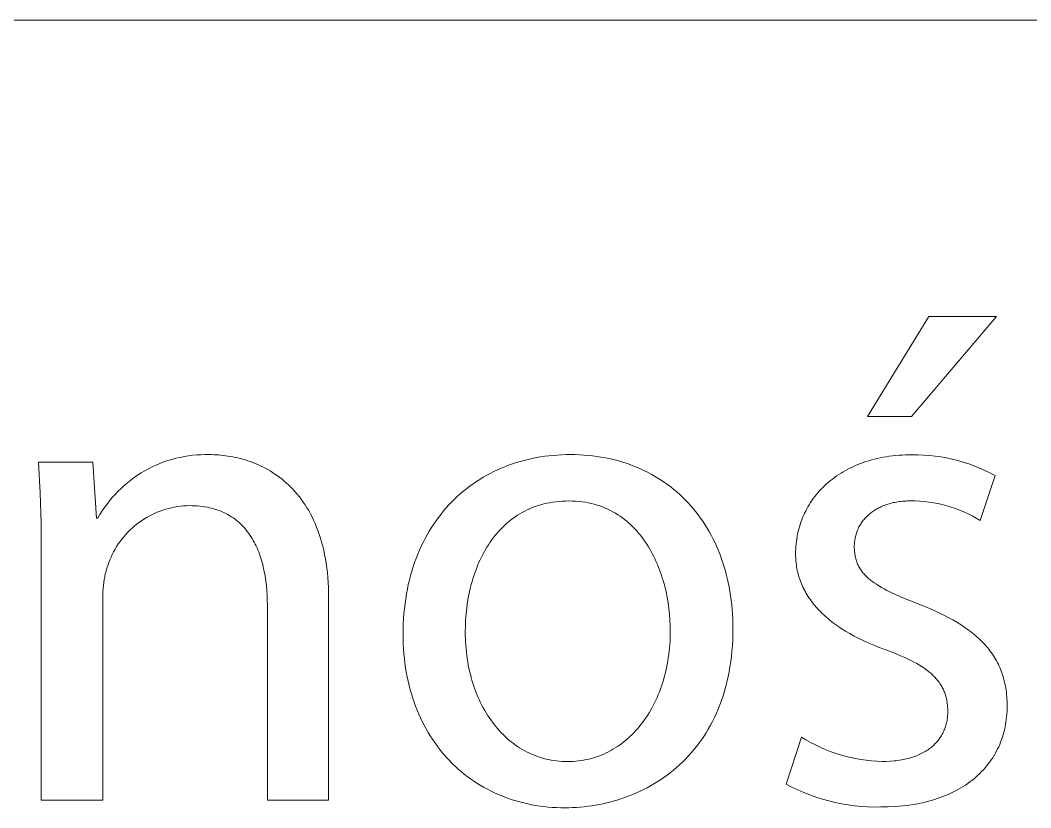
# Model space of a CAD drawing. Header units: millimetres. Extents: x 974 to 5700, y -47 to 3256.
# Drawn here: x 5009.1 to 5077.7, y 32 to 85.5 of the extents above; entities that cross this region are included whole.
import ezdxf

# ---------------------------------------------------------------- set-up
doc = ezdxf.new("R2010")
doc.units = ezdxf.units.MM
doc.header["$MEASUREMENT"] = 0
doc.layers.add('Domyślny', color=7, linetype='Continuous', true_color=0x000000)

msp = doc.modelspace()

# ---------------------------------------------------------------- linework, layer by layer
at = {"layer": 'Domyślny', "color": 18, "lineweight": 15, "true_color": 0x000000}
for p, q in [((3913.935, 85.463), (5695.693, 85.463)), ((5066.613, 58.591), (5070.768, 65.359)), ((5075.364, 65.359), (5069.603, 58.591)), ((5070.768, 65.359), (5075.364, 65.359)), ((5069.603, 58.591), (5066.613, 58.591)), ((5018.867, 55.5), (5019.138, 55.593)), ((5019.138, 55.593), (5019.412, 55.677)), ((5019.412, 55.677), (5019.688, 55.751)), ((5019.688, 55.751), (5019.967, 55.816)), ((5019.967, 55.816), (5020.247, 55.871)), ((5020.247, 55.871), (5020.53, 55.917)), ((5020.53, 55.917), (5020.814, 55.954)), ((5020.814, 55.954), (5021.098, 55.98)), ((5021.098, 55.98), (5021.384, 55.997)), ((5021.384, 55.997), (5021.67, 56.004)), ((5021.67, 56.004), (5021.956, 56.002)), ((5021.956, 56.002), (5022.107, 56)), ((5022.107, 56), (5022.259, 55.996)), ((5022.259, 55.996), (5022.414, 55.989)), ((5022.414, 55.989), (5022.571, 55.978)), ((5022.571, 55.978), (5022.73, 55.965)), ((5022.73, 55.965), (5022.891, 55.948)), ((5022.891, 55.948), (5023.053, 55.928)), ((5023.053, 55.928), (5023.217, 55.905)), ((5023.217, 55.905), (5023.382, 55.878)), ((5023.382, 55.878), (5023.548, 55.847)), ((5023.548, 55.847), (5023.715, 55.813)), ((5023.715, 55.813), (5023.884, 55.774)), ((5023.884, 55.774), (5024.052, 55.732)), ((5024.052, 55.732), (5024.222, 55.686)), ((5024.222, 55.686), (5024.392, 55.636)), ((5024.392, 55.636), (5024.562, 55.582)), ((5024.562, 55.582), (5024.732, 55.523)), ((5043.052, 55.537), (5043.321, 55.611)), ((5043.321, 55.611), (5043.593, 55.679)), ((5043.593, 55.679), (5043.867, 55.74)), ((5043.867, 55.74), (5044.145, 55.795)), ((5044.145, 55.795), (5044.424, 55.844)), ((5044.424, 55.844), (5044.707, 55.886)), ((5044.707, 55.886), (5044.992, 55.922)), ((5044.992, 55.922), (5045.279, 55.951)), ((5045.279, 55.951), (5045.568, 55.974)), ((5045.568, 55.974), (5045.86, 55.99)), ((5045.86, 55.99), (5046.153, 56)), ((5046.153, 56), (5046.449, 56.003)), ((5046.449, 56.003), (5046.756, 56)), ((5046.756, 56), (5047.059, 55.989)), ((5047.059, 55.989), (5047.36, 55.972)), ((5047.36, 55.972), (5047.657, 55.948)), ((5047.657, 55.948), (5047.951, 55.917)), ((5047.951, 55.917), (5048.241, 55.879)), ((5048.241, 55.879), (5048.528, 55.835)), ((5048.528, 55.835), (5048.812, 55.784)), ((5048.812, 55.784), (5049.092, 55.727)), ((5049.092, 55.727), (5049.368, 55.663)), ((5049.368, 55.663), (5049.641, 55.592)), ((5049.641, 55.592), (5049.91, 55.516)), ((5066.506, 55.524), (5066.693, 55.583)), ((5066.693, 55.583), (5066.883, 55.638)), ((5066.883, 55.638), (5067.076, 55.689)), ((5067.076, 55.689), (5067.273, 55.737)), ((5067.273, 55.737), (5067.472, 55.781)), ((5067.472, 55.781), (5067.675, 55.82)), ((5067.675, 55.82), (5067.881, 55.856)), ((5067.881, 55.856), (5068.09, 55.888)), ((5068.09, 55.888), (5068.302, 55.916)), ((5068.302, 55.916), (5068.516, 55.939)), ((5068.516, 55.939), (5068.734, 55.959)), ((5068.734, 55.959), (5068.955, 55.974)), ((5068.955, 55.974), (5069.179, 55.985)), ((5069.179, 55.985), (5069.405, 55.992)), ((5069.405, 55.992), (5069.635, 55.994)), ((5069.635, 55.994), (5070.026, 55.99)), ((5070.026, 55.99), (5070.417, 55.973)), ((5070.417, 55.973), (5070.808, 55.943)), ((5070.808, 55.943), (5071.197, 55.899)), ((5071.197, 55.899), (5071.584, 55.843)), ((5071.584, 55.843), (5071.969, 55.773)), ((5071.969, 55.773), (5072.352, 55.69)), ((5072.352, 55.69), (5072.732, 55.595)), ((5072.732, 55.595), (5073.108, 55.487)), ((5010.476, 53.412), (5010.356, 55.482)), ((5010.356, 55.482), (5014.055, 55.482)), ((5014.055, 55.482), (5014.291, 51.689)), ((5017.324, 54.755), (5017.57, 54.901)), ((5017.57, 54.901), (5017.821, 55.038)), ((5017.821, 55.038), (5018.076, 55.167)), ((5018.076, 55.167), (5018.336, 55.287)), ((5018.336, 55.287), (5018.6, 55.398)), ((5018.6, 55.398), (5018.867, 55.5)), ((5024.732, 55.523), (5024.902, 55.46)), ((5024.902, 55.46), (5025.072, 55.393)), ((5025.072, 55.393), (5025.242, 55.321)), ((5025.242, 55.321), (5025.411, 55.244)), ((5025.411, 55.244), (5025.579, 55.163)), ((5025.579, 55.163), (5025.747, 55.077)), ((5025.747, 55.077), (5025.913, 54.986)), ((5025.913, 54.986), (5026.079, 54.89)), ((5026.079, 54.89), (5026.243, 54.789)), ((5041.256, 54.848), (5041.503, 54.965)), ((5041.503, 54.965), (5041.753, 55.075)), ((5041.753, 55.075), (5042.006, 55.18)), ((5042.006, 55.18), (5042.263, 55.279)), ((5042.263, 55.279), (5042.523, 55.371)), ((5042.523, 55.371), (5042.786, 55.457)), ((5042.786, 55.457), (5043.052, 55.537)), ((5049.91, 55.516), (5050.175, 55.433)), ((5050.175, 55.433), (5050.437, 55.343)), ((5050.437, 55.343), (5050.695, 55.248)), ((5050.695, 55.248), (5050.948, 55.146)), ((5050.948, 55.146), (5051.198, 55.039)), ((5051.198, 55.039), (5051.444, 54.925)), ((5051.444, 54.925), (5051.686, 54.805)), ((5064.97, 54.839), (5065.127, 54.928)), ((5065.127, 54.928), (5065.288, 55.014)), ((5065.288, 55.014), (5065.452, 55.097)), ((5065.452, 55.097), (5065.619, 55.177)), ((5065.619, 55.177), (5065.79, 55.253)), ((5065.79, 55.253), (5065.964, 55.326)), ((5065.964, 55.326), (5066.141, 55.396)), ((5066.141, 55.396), (5066.322, 55.462)), ((5066.322, 55.462), (5066.506, 55.524)), ((5073.108, 55.487), (5073.48, 55.366)), ((5073.48, 55.366), (5073.849, 55.232)), ((5073.849, 55.232), (5074.212, 55.087)), ((5074.212, 55.087), (5074.57, 54.929)), ((5074.57, 54.929), (5074.923, 54.759)), ((5016.393, 54.09), (5016.617, 54.268)), ((5016.617, 54.268), (5016.847, 54.438)), ((5016.847, 54.438), (5017.083, 54.601)), ((5017.083, 54.601), (5017.324, 54.755)), ((5026.243, 54.789), (5026.406, 54.682)), ((5026.406, 54.682), (5026.567, 54.571)), ((5026.567, 54.571), (5026.727, 54.454)), ((5026.727, 54.454), (5026.885, 54.331)), ((5026.885, 54.331), (5027.04, 54.203)), ((5027.04, 54.203), (5027.194, 54.07)), ((5039.853, 54.022), (5040.078, 54.174)), ((5040.078, 54.174), (5040.306, 54.321)), ((5040.306, 54.321), (5040.538, 54.461)), ((5040.538, 54.461), (5040.774, 54.596)), ((5040.774, 54.596), (5041.013, 54.725)), ((5041.013, 54.725), (5041.256, 54.848)), ((5051.686, 54.805), (5051.923, 54.68)), ((5051.923, 54.68), (5052.157, 54.548)), ((5052.157, 54.548), (5052.386, 54.411)), ((5052.386, 54.411), (5052.611, 54.269)), ((5052.611, 54.269), (5052.831, 54.12)), ((5063.966, 54.128), (5064.099, 54.238)), ((5064.099, 54.238), (5064.235, 54.345)), ((5064.235, 54.345), (5064.375, 54.45)), ((5064.375, 54.45), (5064.519, 54.552)), ((5064.519, 54.552), (5064.666, 54.65)), ((5064.666, 54.65), (5064.816, 54.746)), ((5064.816, 54.746), (5064.97, 54.839)), ((5075.27, 54.577), (5074.247, 51.54)), ((5074.923, 54.759), (5075.27, 54.577)), ((5015.56, 53.306), (5015.758, 53.513)), ((5015.758, 53.513), (5015.963, 53.712)), ((5015.963, 53.712), (5016.175, 53.905)), ((5016.175, 53.905), (5016.393, 54.09)), ((5027.194, 54.07), (5027.345, 53.93)), ((5027.345, 53.93), (5027.494, 53.785)), ((5027.494, 53.785), (5027.64, 53.634)), ((5027.64, 53.634), (5027.783, 53.477)), ((5038.998, 53.354), (5039.205, 53.529)), ((5039.205, 53.529), (5039.417, 53.699)), ((5039.417, 53.699), (5039.633, 53.863)), ((5039.633, 53.863), (5039.853, 54.022)), ((5052.831, 54.12), (5053.047, 53.966)), ((5053.047, 53.966), (5053.259, 53.806)), ((5053.259, 53.806), (5053.466, 53.641)), ((5053.466, 53.641), (5053.669, 53.471)), ((5063.245, 53.41), (5063.356, 53.536)), ((5063.356, 53.536), (5063.471, 53.66)), ((5063.471, 53.66), (5063.589, 53.781)), ((5063.589, 53.781), (5063.711, 53.899)), ((5063.711, 53.899), (5063.837, 54.015)), ((5063.837, 54.015), (5063.966, 54.128)), ((5010.539, 51.339), (5010.476, 53.412)), ((5015.01, 52.648), (5015.186, 52.873)), ((5015.186, 52.873), (5015.369, 53.093)), ((5015.369, 53.093), (5015.56, 53.306)), ((5027.783, 53.477), (5027.923, 53.314)), ((5027.923, 53.314), (5028.06, 53.144)), ((5028.06, 53.144), (5028.194, 52.968)), ((5028.194, 52.968), (5028.325, 52.786)), ((5038.402, 52.792), (5038.596, 52.985)), ((5038.596, 52.985), (5038.795, 53.172)), ((5038.795, 53.172), (5038.998, 53.354)), ((5045.466, 52.803), (5045.254, 52.775)), ((5045.682, 52.826), (5045.466, 52.803)), ((5045.902, 52.842), (5045.682, 52.826)), ((5046.126, 52.852), (5045.902, 52.842)), ((5046.354, 52.855), (5046.126, 52.852)), ((5046.583, 52.852), (5046.354, 52.855)), ((5046.808, 52.841), (5046.583, 52.852)), ((5047.028, 52.824), (5046.808, 52.841)), ((5047.243, 52.799), (5047.028, 52.824)), ((5053.669, 53.471), (5053.867, 53.295)), ((5053.867, 53.295), (5054.06, 53.114)), ((5054.06, 53.114), (5054.249, 52.927)), ((5054.249, 52.927), (5054.433, 52.735)), ((5062.747, 52.745), (5062.839, 52.883)), ((5062.839, 52.883), (5062.935, 53.018)), ((5062.935, 53.018), (5063.034, 53.151)), ((5063.034, 53.151), (5063.138, 53.282)), ((5063.138, 53.282), (5063.245, 53.41)), ((5068.774, 52.812), (5068.671, 52.798)), ((5068.879, 52.825), (5068.774, 52.812)), ((5068.985, 52.836), (5068.879, 52.825)), ((5069.093, 52.845), (5068.985, 52.836)), ((5069.202, 52.852), (5069.093, 52.845)), ((5069.313, 52.858), (5069.202, 52.852)), ((5069.426, 52.861), (5069.313, 52.858)), ((5069.54, 52.862), (5069.426, 52.861)), ((5069.85, 52.858), (5069.54, 52.862)), ((5070.159, 52.843), (5069.85, 52.858)), ((5070.468, 52.818), (5070.159, 52.843)), ((5070.775, 52.782), (5070.468, 52.818)), ((5014.529, 51.937), (5014.681, 52.179)), ((5014.681, 52.179), (5014.842, 52.416)), ((5014.842, 52.416), (5015.01, 52.648)), ((5018.611, 52.168), (5018.422, 52.094)), ((5018.803, 52.236), (5018.611, 52.168)), ((5018.998, 52.297), (5018.803, 52.236)), ((5019.194, 52.351), (5018.998, 52.297)), ((5019.392, 52.399), (5019.194, 52.351)), ((5019.591, 52.44), (5019.392, 52.399)), ((5019.792, 52.473), (5019.591, 52.44)), ((5019.994, 52.5), (5019.792, 52.473)), ((5020.196, 52.52), (5019.994, 52.5)), ((5020.399, 52.533), (5020.196, 52.52)), ((5020.603, 52.539), (5020.399, 52.533)), ((5020.784, 52.537), (5020.603, 52.539)), ((5020.961, 52.53), (5020.784, 52.537)), ((5021.135, 52.519), (5020.961, 52.53)), ((5021.305, 52.504), (5021.135, 52.519)), ((5021.472, 52.484), (5021.305, 52.504)), ((5021.635, 52.46), (5021.472, 52.484)), ((5021.795, 52.432), (5021.635, 52.46)), ((5021.951, 52.4), (5021.795, 52.432)), ((5022.103, 52.364), (5021.951, 52.4)), ((5022.252, 52.324), (5022.103, 52.364)), ((5022.398, 52.279), (5022.252, 52.324)), ((5022.54, 52.231), (5022.398, 52.279)), ((5022.679, 52.18), (5022.54, 52.231)), ((5022.815, 52.124), (5022.679, 52.18)), ((5022.947, 52.065), (5022.815, 52.124)), ((5028.325, 52.786), (5028.452, 52.598)), ((5028.452, 52.598), (5028.575, 52.402)), ((5028.575, 52.402), (5028.695, 52.201)), ((5028.695, 52.201), (5028.811, 51.992)), ((5037.673, 51.966), (5037.848, 52.181)), ((5037.848, 52.181), (5038.028, 52.39)), ((5038.028, 52.39), (5038.212, 52.594)), ((5038.212, 52.594), (5038.402, 52.792)), ((5043.352, 52.169), (5043.183, 52.079)), ((5043.525, 52.254), (5043.352, 52.169)), ((5043.701, 52.334), (5043.525, 52.254)), ((5043.882, 52.408), (5043.701, 52.334)), ((5044.066, 52.478), (5043.882, 52.408)), ((5044.254, 52.541), (5044.066, 52.478)), ((5044.446, 52.6), (5044.254, 52.541)), ((5044.642, 52.652), (5044.446, 52.6)), ((5044.842, 52.699), (5044.642, 52.652)), ((5045.046, 52.74), (5044.842, 52.699)), ((5045.254, 52.775), (5045.046, 52.74)), ((5047.455, 52.768), (5047.243, 52.799)), ((5047.662, 52.731), (5047.455, 52.768)), ((5047.865, 52.687), (5047.662, 52.731)), ((5048.064, 52.637), (5047.865, 52.687)), ((5048.259, 52.581), (5048.064, 52.637)), ((5048.45, 52.518), (5048.259, 52.581)), ((5048.636, 52.45), (5048.45, 52.518)), ((5048.819, 52.377), (5048.636, 52.45)), ((5048.997, 52.297), (5048.819, 52.377)), ((5049.171, 52.213), (5048.997, 52.297)), ((5049.341, 52.123), (5049.171, 52.213)), ((5049.507, 52.028), (5049.341, 52.123)), ((5054.433, 52.735), (5054.612, 52.539)), ((5054.612, 52.539), (5054.786, 52.337)), ((5054.786, 52.337), (5054.955, 52.13)), ((5054.955, 52.13), (5055.12, 51.918)), ((5062.344, 52.027), (5062.417, 52.174)), ((5062.417, 52.174), (5062.493, 52.32)), ((5062.493, 52.32), (5062.574, 52.464)), ((5062.574, 52.464), (5062.658, 52.606)), ((5062.658, 52.606), (5062.747, 52.745)), ((5066.965, 52.145), (5066.898, 52.096)), ((5067.034, 52.192), (5066.965, 52.145)), ((5067.105, 52.237), (5067.034, 52.192)), ((5067.177, 52.282), (5067.105, 52.237)), ((5067.251, 52.325), (5067.177, 52.282)), ((5067.327, 52.366), (5067.251, 52.325)), ((5067.405, 52.406), (5067.327, 52.366)), ((5067.484, 52.445), (5067.405, 52.406)), ((5067.565, 52.482), (5067.484, 52.445)), ((5067.648, 52.517), (5067.565, 52.482)), ((5067.733, 52.551), (5067.648, 52.517)), ((5067.819, 52.583), (5067.733, 52.551)), ((5067.907, 52.614), (5067.819, 52.583)), ((5067.997, 52.643), (5067.907, 52.614)), ((5068.088, 52.67), (5067.997, 52.643)), ((5068.181, 52.696), (5068.088, 52.67)), ((5068.276, 52.72), (5068.181, 52.696)), ((5068.372, 52.742), (5068.276, 52.72)), ((5068.47, 52.762), (5068.372, 52.742)), ((5068.57, 52.781), (5068.47, 52.762)), ((5068.671, 52.798), (5068.57, 52.781)), ((5071.081, 52.735), (5070.775, 52.782)), ((5071.385, 52.677), (5071.081, 52.735)), ((5071.687, 52.609), (5071.385, 52.677)), ((5071.986, 52.531), (5071.687, 52.609)), ((5072.283, 52.442), (5071.986, 52.531)), ((5072.576, 52.343), (5072.283, 52.442)), ((5072.865, 52.234), (5072.576, 52.343)), ((5073.151, 52.114), (5072.865, 52.234)), ((5073.432, 51.985), (5073.151, 52.114)), ((5014.291, 51.689), (5014.386, 51.689)), ((5014.386, 51.689), (5014.529, 51.937)), ((5017.348, 51.516), (5017.182, 51.399)), ((5017.519, 51.628), (5017.348, 51.516)), ((5017.693, 51.733), (5017.519, 51.628)), ((5017.87, 51.833), (5017.693, 51.733)), ((5018.051, 51.926), (5017.87, 51.833)), ((5018.235, 52.013), (5018.051, 51.926)), ((5018.422, 52.094), (5018.235, 52.013)), ((5023.076, 52.002), (5022.947, 52.065)), ((5023.201, 51.935), (5023.076, 52.002)), ((5023.324, 51.865), (5023.201, 51.935)), ((5023.443, 51.791), (5023.324, 51.865)), ((5023.559, 51.714), (5023.443, 51.791)), ((5023.672, 51.634), (5023.559, 51.714)), ((5023.781, 51.55), (5023.672, 51.634)), ((5023.888, 51.463), (5023.781, 51.55)), ((5023.991, 51.373), (5023.888, 51.463)), ((5028.811, 51.992), (5028.922, 51.776)), ((5028.922, 51.776), (5029.029, 51.554)), ((5029.029, 51.554), (5029.132, 51.325)), ((5037.178, 51.288), (5037.337, 51.519)), ((5037.337, 51.519), (5037.502, 51.745)), ((5037.502, 51.745), (5037.673, 51.966)), ((5042.251, 51.44), (5042.109, 51.318)), ((5042.397, 51.558), (5042.251, 51.44)), ((5042.547, 51.671), (5042.397, 51.558)), ((5042.7, 51.78), (5042.547, 51.671)), ((5042.857, 51.885), (5042.7, 51.78)), ((5043.018, 51.984), (5042.857, 51.885)), ((5043.183, 52.079), (5043.018, 51.984)), ((5049.67, 51.927), (5049.507, 52.028)), ((5049.828, 51.822), (5049.67, 51.927)), ((5049.982, 51.713), (5049.828, 51.822)), ((5050.133, 51.598), (5049.982, 51.713)), ((5050.279, 51.479), (5050.133, 51.598)), ((5050.422, 51.356), (5050.279, 51.479)), ((5055.12, 51.918), (5055.279, 51.701)), ((5055.279, 51.701), (5055.433, 51.48)), ((5055.433, 51.48), (5055.582, 51.254)), ((5062.093, 51.418), (5062.15, 51.572)), ((5062.15, 51.572), (5062.211, 51.726)), ((5062.211, 51.726), (5062.275, 51.877)), ((5062.275, 51.877), (5062.344, 52.027)), ((5066.278, 51.482), (5066.233, 51.42)), ((5066.326, 51.544), (5066.278, 51.482)), ((5066.375, 51.604), (5066.326, 51.544)), ((5066.426, 51.663), (5066.375, 51.604)), ((5066.478, 51.722), (5066.426, 51.663)), ((5066.533, 51.779), (5066.478, 51.722)), ((5066.589, 51.835), (5066.533, 51.779)), ((5066.647, 51.889), (5066.589, 51.835)), ((5066.707, 51.943), (5066.647, 51.889)), ((5066.769, 51.995), (5066.707, 51.943)), ((5066.833, 52.046), (5066.769, 51.995)), ((5066.898, 52.096), (5066.833, 52.046)), ((5073.709, 51.846), (5073.432, 51.985)), ((5073.98, 51.697), (5073.709, 51.846)), ((5074.247, 51.54), (5073.98, 51.697)), ((5010.545, 49.265), (5010.539, 51.339)), ((5016.56, 50.874), (5016.416, 50.73)), ((5016.709, 51.013), (5016.56, 50.874)), ((5016.862, 51.147), (5016.709, 51.013)), ((5017.02, 51.276), (5016.862, 51.147)), ((5017.182, 51.399), (5017.02, 51.276)), ((5024.092, 51.279), (5023.991, 51.373)), ((5024.189, 51.183), (5024.092, 51.279)), ((5024.283, 51.083), (5024.189, 51.183)), ((5024.375, 50.981), (5024.283, 51.083)), ((5024.463, 50.875), (5024.375, 50.981)), ((5024.549, 50.767), (5024.463, 50.875)), ((5024.631, 50.656), (5024.549, 50.767)), ((5029.132, 51.325), (5029.23, 51.088)), ((5029.23, 51.088), (5029.323, 50.844)), ((5029.323, 50.844), (5029.411, 50.593)), ((5036.73, 50.561), (5036.873, 50.809)), ((5036.873, 50.809), (5037.023, 51.051)), ((5037.023, 51.051), (5037.178, 51.288)), ((5041.577, 50.79), (5041.453, 50.648)), ((5041.704, 50.928), (5041.577, 50.79)), ((5041.835, 51.062), (5041.704, 50.928)), ((5041.97, 51.192), (5041.835, 51.062)), ((5042.109, 51.318), (5041.97, 51.192)), ((5050.561, 51.229), (5050.422, 51.356)), ((5050.696, 51.097), (5050.561, 51.229)), ((5050.827, 50.962), (5050.696, 51.097)), ((5050.954, 50.823), (5050.827, 50.962)), ((5051.078, 50.68), (5050.954, 50.823)), ((5055.582, 51.254), (5055.726, 51.022)), ((5055.726, 51.022), (5055.865, 50.787)), ((5055.865, 50.787), (5055.998, 50.546)), ((5061.871, 50.619), (5061.907, 50.782)), ((5061.907, 50.782), (5061.948, 50.943)), ((5061.948, 50.943), (5061.992, 51.103)), ((5061.992, 51.103), (5062.041, 51.261)), ((5062.041, 51.261), (5062.093, 51.418)), ((5065.883, 50.745), (5065.858, 50.673)), ((5065.909, 50.816), (5065.883, 50.745)), ((5065.938, 50.886), (5065.909, 50.816)), ((5065.968, 50.956), (5065.938, 50.886)), ((5066, 51.025), (5065.968, 50.956)), ((5066.034, 51.093), (5066, 51.025)), ((5066.07, 51.16), (5066.034, 51.093)), ((5066.108, 51.226), (5066.07, 51.16)), ((5066.148, 51.292), (5066.108, 51.226)), ((5066.19, 51.356), (5066.148, 51.292)), ((5066.233, 51.42), (5066.19, 51.356)), ((5015.893, 50.107), (5015.777, 49.94)), ((5016.016, 50.269), (5015.893, 50.107)), ((5016.144, 50.428), (5016.016, 50.269)), ((5016.278, 50.581), (5016.144, 50.428)), ((5016.416, 50.73), (5016.278, 50.581)), ((5024.711, 50.542), (5024.631, 50.656)), ((5024.788, 50.425), (5024.711, 50.542)), ((5024.862, 50.306), (5024.788, 50.425)), ((5024.933, 50.184), (5024.862, 50.306)), ((5025.001, 50.06), (5024.933, 50.184)), ((5025.067, 49.933), (5025.001, 50.06)), ((5029.411, 50.593), (5029.494, 50.335)), ((5029.494, 50.335), (5029.572, 50.069)), ((5029.572, 50.069), (5029.645, 49.795)), ((5036.458, 50.05), (5036.591, 50.308)), ((5036.591, 50.308), (5036.73, 50.561)), ((5041.104, 50.201), (5040.995, 50.046)), ((5041.217, 50.354), (5041.104, 50.201)), ((5041.333, 50.503), (5041.217, 50.354)), ((5041.453, 50.648), (5041.333, 50.503)), ((5051.198, 50.534), (5051.078, 50.68)), ((5051.314, 50.384), (5051.198, 50.534)), ((5051.427, 50.231), (5051.314, 50.384)), ((5051.536, 50.075), (5051.427, 50.231)), ((5051.641, 49.916), (5051.536, 50.075)), ((5055.998, 50.546), (5056.126, 50.302)), ((5056.126, 50.302), (5056.248, 50.052)), ((5061.768, 49.956), (5061.788, 50.123)), ((5061.788, 50.123), (5061.811, 50.29)), ((5061.811, 50.29), (5061.839, 50.455)), ((5061.839, 50.455), (5061.871, 50.619)), ((5065.732, 50.073), (5065.725, 49.996)), ((5065.741, 50.15), (5065.732, 50.073)), ((5065.752, 50.227), (5065.741, 50.15)), ((5065.764, 50.303), (5065.752, 50.227)), ((5065.779, 50.378), (5065.764, 50.303)), ((5065.796, 50.452), (5065.779, 50.378)), ((5065.815, 50.526), (5065.796, 50.452)), ((5065.836, 50.6), (5065.815, 50.526)), ((5065.858, 50.673), (5065.836, 50.6)), ((5015.461, 49.418), (5015.368, 49.237)), ((5015.56, 49.596), (5015.461, 49.418)), ((5015.665, 49.77), (5015.56, 49.596)), ((5015.777, 49.94), (5015.665, 49.77)), ((5025.129, 49.804), (5025.067, 49.933)), ((5025.19, 49.672), (5025.129, 49.804)), ((5025.247, 49.538), (5025.19, 49.672)), ((5025.302, 49.402), (5025.247, 49.538)), ((5025.354, 49.263), (5025.302, 49.402)), ((5029.645, 49.795), (5029.712, 49.514)), ((5029.712, 49.514), (5029.774, 49.225)), ((5036.094, 49.244), (5036.209, 49.518)), ((5036.209, 49.518), (5036.331, 49.786)), ((5036.331, 49.786), (5036.458, 50.05)), ((5040.594, 49.393), (5040.503, 49.223)), ((5040.689, 49.561), (5040.594, 49.393)), ((5040.787, 49.725), (5040.689, 49.561)), ((5040.889, 49.887), (5040.787, 49.725)), ((5040.995, 50.046), (5040.889, 49.887)), ((5051.743, 49.754), (5051.641, 49.916)), ((5051.841, 49.59), (5051.743, 49.754)), ((5051.935, 49.422), (5051.841, 49.59)), ((5052.026, 49.253), (5051.935, 49.422)), ((5056.248, 50.052), (5056.365, 49.799)), ((5056.365, 49.799), (5056.477, 49.54)), ((5056.477, 49.54), (5056.583, 49.278)), ((5061.734, 49.273), (5061.736, 49.445)), ((5061.736, 49.445), (5061.742, 49.616)), ((5061.742, 49.616), (5061.753, 49.787)), ((5061.753, 49.787), (5061.768, 49.956)), ((5065.717, 49.84), (5065.716, 49.761)), ((5065.716, 49.761), (5065.717, 49.673)), ((5065.72, 49.918), (5065.717, 49.84)), ((5065.717, 49.673), (5065.72, 49.586)), ((5065.725, 49.996), (5065.72, 49.918)), ((5065.72, 49.586), (5065.725, 49.5)), ((5065.725, 49.5), (5065.732, 49.416)), ((5065.732, 49.416), (5065.741, 49.333)), ((5010.545, 32.565), (5010.545, 49.265)), ((5015.201, 48.865), (5015.127, 48.676)), ((5015.281, 49.053), (5015.201, 48.865)), ((5015.368, 49.237), (5015.281, 49.053)), ((5025.404, 49.122), (5025.354, 49.263)), ((5025.451, 48.98), (5025.404, 49.122)), ((5025.495, 48.835), (5025.451, 48.98)), ((5025.537, 48.688), (5025.495, 48.835)), ((5025.577, 48.54), (5025.537, 48.688)), ((5029.774, 49.225), (5029.829, 48.928)), ((5029.829, 48.928), (5029.879, 48.623)), ((5035.88, 48.681), (5035.984, 48.965)), ((5035.984, 48.965), (5036.094, 49.244)), ((5040.25, 48.696), (5040.173, 48.516)), ((5040.331, 48.874), (5040.25, 48.696)), ((5040.415, 49.05), (5040.331, 48.874)), ((5040.503, 49.223), (5040.415, 49.05)), ((5052.114, 49.081), (5052.026, 49.253)), ((5052.198, 48.907), (5052.114, 49.081)), ((5052.278, 48.731), (5052.198, 48.907)), ((5052.355, 48.553), (5052.278, 48.731)), ((5056.583, 49.278), (5056.683, 49.011)), ((5056.683, 49.011), (5056.778, 48.74)), ((5056.778, 48.74), (5056.867, 48.465)), ((5061.735, 49.145), (5061.734, 49.273)), ((5061.739, 49.018), (5061.735, 49.145)), ((5061.746, 48.891), (5061.739, 49.018)), ((5061.756, 48.765), (5061.746, 48.891)), ((5061.769, 48.64), (5061.756, 48.765)), ((5065.741, 49.333), (5065.752, 49.252)), ((5065.752, 49.252), (5065.765, 49.172)), ((5065.765, 49.172), (5065.78, 49.094)), ((5065.78, 49.094), (5065.798, 49.016)), ((5065.798, 49.016), (5065.817, 48.94)), ((5065.817, 48.94), (5065.838, 48.866)), ((5065.838, 48.866), (5065.862, 48.792)), ((5065.862, 48.792), (5065.887, 48.72)), ((5065.887, 48.72), (5065.915, 48.649)), ((5014.945, 48.099), (5014.896, 47.908)), ((5014.999, 48.289), (5014.945, 48.099)), ((5015.06, 48.484), (5014.999, 48.289)), ((5015.127, 48.676), (5015.06, 48.484)), ((5025.614, 48.389), (5025.577, 48.54)), ((5025.681, 48.082), (5025.614, 48.389)), ((5025.738, 47.769), (5025.681, 48.082)), ((5029.879, 48.623), (5029.923, 48.31)), ((5029.923, 48.31), (5029.96, 47.989)), ((5035.606, 47.797), (5035.691, 48.097)), ((5035.691, 48.097), (5035.782, 48.391)), ((5035.782, 48.391), (5035.88, 48.681)), ((5040.028, 48.149), (5039.961, 47.962)), ((5040.099, 48.333), (5040.028, 48.149)), ((5040.173, 48.516), (5040.099, 48.333)), ((5052.429, 48.373), (5052.355, 48.553)), ((5052.499, 48.192), (5052.429, 48.373)), ((5052.566, 48.01), (5052.499, 48.192)), ((5052.63, 47.825), (5052.566, 48.01)), ((5056.867, 48.465), (5056.95, 48.186)), ((5056.95, 48.186), (5057.028, 47.903)), ((5061.785, 48.515), (5061.769, 48.64)), ((5061.804, 48.391), (5061.785, 48.515)), ((5061.825, 48.268), (5061.804, 48.391)), ((5061.85, 48.146), (5061.825, 48.268)), ((5061.877, 48.024), (5061.85, 48.146)), ((5061.908, 47.903), (5061.877, 48.024)), ((5065.915, 48.649), (5065.944, 48.578)), ((5065.944, 48.578), (5065.976, 48.509)), ((5065.976, 48.509), (5066.01, 48.442)), ((5066.01, 48.442), (5066.046, 48.375)), ((5066.046, 48.375), (5066.084, 48.309)), ((5066.084, 48.309), (5066.124, 48.244)), ((5066.124, 48.244), (5066.166, 48.18)), ((5066.166, 48.18), (5066.211, 48.116)), ((5066.211, 48.116), (5066.257, 48.054)), ((5066.257, 48.054), (5066.306, 47.993)), ((5014.787, 47.324), (5014.763, 47.128)), ((5014.817, 47.52), (5014.787, 47.324)), ((5014.853, 47.714), (5014.817, 47.52)), ((5014.896, 47.908), (5014.853, 47.714)), ((5025.785, 47.449), (5025.738, 47.769)), ((5025.824, 47.124), (5025.785, 47.449)), ((5029.96, 47.989), (5029.991, 47.66)), ((5029.991, 47.66), (5030.015, 47.323)), ((5030.015, 47.323), (5030.032, 46.977)), ((5035.454, 47.183), (5035.527, 47.493)), ((5035.527, 47.493), (5035.606, 47.797)), ((5039.781, 47.391), (5039.727, 47.198)), ((5039.838, 47.583), (5039.781, 47.391)), ((5039.898, 47.774), (5039.838, 47.583)), ((5039.961, 47.962), (5039.898, 47.774)), ((5052.69, 47.64), (5052.63, 47.825)), ((5052.747, 47.454), (5052.69, 47.64)), ((5052.851, 47.078), (5052.747, 47.454)), ((5057.028, 47.903), (5057.099, 47.616)), ((5057.099, 47.616), (5057.165, 47.325)), ((5057.165, 47.325), (5057.224, 47.03)), ((5061.941, 47.783), (5061.908, 47.903)), ((5061.977, 47.664), (5061.941, 47.783)), ((5062.016, 47.545), (5061.977, 47.664)), ((5062.058, 47.427), (5062.016, 47.545)), ((5062.103, 47.31), (5062.058, 47.427)), ((5066.306, 47.993), (5066.357, 47.932)), ((5066.357, 47.932), (5066.409, 47.872)), ((5066.409, 47.872), (5066.465, 47.813)), ((5066.465, 47.813), (5066.522, 47.755)), ((5066.522, 47.755), (5066.581, 47.697)), ((5066.581, 47.697), (5066.643, 47.64)), ((5066.643, 47.64), (5066.706, 47.584)), ((5066.706, 47.584), (5066.772, 47.528)), ((5066.772, 47.528), (5066.84, 47.473)), ((5066.84, 47.473), (5066.91, 47.418)), ((5066.91, 47.418), (5066.983, 47.364)), ((5066.983, 47.364), (5067.058, 47.31)), ((5014.735, 46.733), (5014.73, 46.535)), ((5014.746, 46.931), (5014.735, 46.733)), ((5014.763, 47.128), (5014.746, 46.931)), ((5025.854, 46.793), (5025.824, 47.124)), ((5025.875, 46.457), (5025.854, 46.793)), ((5030.032, 46.977), (5030.043, 46.622)), ((5035.329, 46.55), (5035.388, 46.869)), ((5035.388, 46.869), (5035.454, 47.183)), ((5039.631, 46.807), (5039.547, 46.411)), ((5039.677, 47.003), (5039.631, 46.807)), ((5039.727, 47.198), (5039.677, 47.003)), ((5052.942, 46.701), (5052.851, 47.078)), ((5053.02, 46.321), (5052.942, 46.701)), ((5057.224, 47.03), (5057.278, 46.732)), ((5057.278, 46.732), (5057.325, 46.43)), ((5062.151, 47.194), (5062.103, 47.31)), ((5062.201, 47.079), (5062.151, 47.194)), ((5062.255, 46.964), (5062.201, 47.079)), ((5062.312, 46.85), (5062.255, 46.964)), ((5062.371, 46.737), (5062.312, 46.85)), ((5062.434, 46.625), (5062.371, 46.737)), ((5067.058, 47.31), (5067.213, 47.204)), ((5067.213, 47.204), (5067.378, 47.099)), ((5067.378, 47.099), (5067.552, 46.996)), ((5067.552, 46.996), (5067.734, 46.894)), ((5067.734, 46.894), (5067.926, 46.792)), ((5067.926, 46.792), (5068.126, 46.691)), ((5068.126, 46.691), (5068.554, 46.49)), ((5014.73, 46.535), (5014.732, 46.338)), ((5014.732, 46.338), (5014.732, 32.565)), ((5025.887, 46.116), (5025.875, 46.457)), ((5025.891, 45.771), (5025.887, 46.116)), ((5030.043, 46.622), (5030.047, 46.259)), ((5030.047, 46.259), (5030.047, 32.565)), ((5035.23, 45.896), (5035.276, 46.225)), ((5035.276, 46.225), (5035.329, 46.55)), ((5039.477, 46.01), (5039.42, 45.607)), ((5039.547, 46.411), (5039.477, 46.01)), ((5053.086, 45.941), (5053.02, 46.321)), ((5057.325, 46.43), (5057.367, 46.124)), ((5057.367, 46.124), (5057.402, 45.814)), ((5062.499, 46.514), (5062.434, 46.625)), ((5062.568, 46.404), (5062.499, 46.514)), ((5062.639, 46.294), (5062.568, 46.404)), ((5062.714, 46.186), (5062.639, 46.294)), ((5062.791, 46.078), (5062.714, 46.186)), ((5062.871, 45.971), (5062.791, 46.078)), ((5062.955, 45.865), (5062.871, 45.971)), ((5068.554, 46.49), (5069.019, 46.288)), ((5069.019, 46.288), (5070.06, 45.873)), ((5025.891, 32.565), (5025.891, 45.771)), ((5035.158, 45.223), (5035.191, 45.562)), ((5035.191, 45.562), (5035.23, 45.896)), ((5039.42, 45.607), (5039.375, 45.201)), ((5053.139, 45.562), (5053.086, 45.941)), ((5053.18, 45.184), (5053.139, 45.562)), ((5057.402, 45.814), (5057.431, 45.501)), ((5057.431, 45.501), (5057.453, 45.184)), ((5063.041, 45.76), (5062.955, 45.865)), ((5063.131, 45.656), (5063.041, 45.76)), ((5063.223, 45.553), (5063.131, 45.656)), ((5063.318, 45.45), (5063.223, 45.553)), ((5063.417, 45.349), (5063.318, 45.45)), ((5063.518, 45.249), (5063.417, 45.349)), ((5070.06, 45.873), (5070.427, 45.729)), ((5070.427, 45.729), (5070.784, 45.581)), ((5070.784, 45.581), (5071.129, 45.431)), ((5071.129, 45.431), (5071.462, 45.278)), ((5071.462, 45.278), (5071.784, 45.121)), ((5035.115, 44.532), (5035.133, 44.88)), ((5035.133, 44.88), (5035.158, 45.223)), ((5039.344, 44.794), (5039.325, 44.386)), ((5039.375, 45.201), (5039.344, 44.794)), ((5053.209, 44.809), (5053.18, 45.184)), ((5053.227, 44.439), (5053.209, 44.809)), ((5057.453, 45.184), (5057.469, 44.864)), ((5057.469, 44.864), (5057.479, 44.541)), ((5063.623, 45.149), (5063.518, 45.249)), ((5063.73, 45.051), (5063.623, 45.149)), ((5063.841, 44.953), (5063.73, 45.051)), ((5063.954, 44.857), (5063.841, 44.953)), ((5064.071, 44.761), (5063.954, 44.857)), ((5064.313, 44.573), (5064.071, 44.761)), ((5064.568, 44.389), (5064.313, 44.573)), ((5071.784, 45.121), (5072.095, 44.96)), ((5072.095, 44.96), (5072.394, 44.796)), ((5072.394, 44.796), (5072.682, 44.628)), ((5072.682, 44.628), (5072.958, 44.455)), ((5035.101, 43.821), (5035.104, 44.179)), ((5035.104, 44.179), (5035.115, 44.532)), ((5039.325, 44.386), (5039.319, 43.978)), ((5039.319, 43.978), (5039.321, 43.745)), ((5053.233, 44.073), (5053.227, 44.439)), ((5053.23, 43.832), (5053.233, 44.073)), ((5057.482, 44.214), (5057.478, 43.821)), ((5057.479, 44.541), (5057.482, 44.214)), ((5064.834, 44.21), (5064.568, 44.389)), ((5065.113, 44.034), (5064.834, 44.21)), ((5065.405, 43.863), (5065.113, 44.034)), ((5072.958, 44.455), (5073.223, 44.279)), ((5073.223, 44.279), (5073.476, 44.098)), ((5073.476, 44.098), (5073.598, 44.006)), ((5073.598, 44.006), (5073.717, 43.913)), ((5073.717, 43.913), (5073.834, 43.818)), ((5035.104, 43.484), (5035.101, 43.821)), ((5035.114, 43.151), (5035.104, 43.484)), ((5039.321, 43.745), (5039.327, 43.513)), ((5039.327, 43.513), (5039.338, 43.283)), ((5039.338, 43.283), (5039.352, 43.055)), ((5053.198, 43.122), (5053.213, 43.356)), ((5053.213, 43.356), (5053.224, 43.593)), ((5053.224, 43.593), (5053.23, 43.832)), ((5057.465, 43.434), (5057.444, 43.055)), ((5057.478, 43.821), (5057.465, 43.434)), ((5065.709, 43.696), (5065.405, 43.863)), ((5066.025, 43.533), (5065.709, 43.696)), ((5066.353, 43.375), (5066.025, 43.533)), ((5066.695, 43.221), (5066.353, 43.375)), ((5067.048, 43.072), (5066.695, 43.221)), ((5073.834, 43.818), (5073.947, 43.722)), ((5073.947, 43.722), (5074.058, 43.625)), ((5074.058, 43.625), (5074.165, 43.527)), ((5074.165, 43.527), (5074.27, 43.427)), ((5074.27, 43.427), (5074.372, 43.327)), ((5074.372, 43.327), (5074.471, 43.224)), ((5074.471, 43.224), (5074.567, 43.121)), ((5035.132, 42.823), (5035.114, 43.151)), ((5035.156, 42.498), (5035.132, 42.823)), ((5039.352, 43.055), (5039.371, 42.829)), ((5039.371, 42.829), (5039.394, 42.605)), ((5039.394, 42.605), (5039.42, 42.383)), ((5053.128, 42.433), (5053.155, 42.66)), ((5053.155, 42.66), (5053.179, 42.89)), ((5053.179, 42.89), (5053.198, 43.122)), ((5057.415, 42.682), (5057.378, 42.317)), ((5057.444, 43.055), (5057.415, 42.682)), ((5067.414, 42.928), (5067.048, 43.072)), ((5067.793, 42.788), (5067.414, 42.928)), ((5068.347, 42.576), (5067.793, 42.788)), ((5068.858, 42.364), (5068.347, 42.576)), ((5074.567, 43.121), (5074.66, 43.016)), ((5074.66, 43.016), (5074.751, 42.91)), ((5074.751, 42.91), (5074.838, 42.802)), ((5074.838, 42.802), (5074.922, 42.693)), ((5074.922, 42.693), (5075.004, 42.582)), ((5075.004, 42.582), (5075.082, 42.47)), ((5035.187, 42.178), (5035.156, 42.498)), ((5035.224, 41.861), (5035.187, 42.178)), ((5035.268, 41.549), (5035.224, 41.861)), ((5039.42, 42.383), (5039.451, 42.163)), ((5039.451, 42.163), (5039.486, 41.946)), ((5039.486, 41.946), (5039.524, 41.731)), ((5053.021, 41.766), (5053.061, 41.986)), ((5053.061, 41.986), (5053.096, 42.208)), ((5053.096, 42.208), (5053.128, 42.433)), ((5057.333, 41.958), (5057.28, 41.606)), ((5057.378, 42.317), (5057.333, 41.958)), ((5069.097, 42.257), (5068.858, 42.364)), ((5069.327, 42.15), (5069.097, 42.257)), ((5069.546, 42.042), (5069.327, 42.15)), ((5069.755, 41.933), (5069.546, 42.042)), ((5069.954, 41.822), (5069.755, 41.933)), ((5075.082, 42.47), (5075.158, 42.356)), ((5075.158, 42.356), (5075.231, 42.241)), ((5075.231, 42.241), (5075.3, 42.125)), ((5075.3, 42.125), (5075.367, 42.006)), ((5075.367, 42.006), (5075.431, 41.887)), ((5075.431, 41.887), (5075.492, 41.765)), ((5035.318, 41.241), (5035.268, 41.549)), ((5035.375, 40.937), (5035.318, 41.241)), ((5039.524, 41.731), (5039.567, 41.518)), ((5039.567, 41.518), (5039.613, 41.308)), ((5039.613, 41.308), (5039.663, 41.1)), ((5052.879, 41.123), (5052.93, 41.335)), ((5052.93, 41.335), (5052.978, 41.549)), ((5052.978, 41.549), (5053.021, 41.766)), ((5057.219, 41.26), (5057.151, 40.922)), ((5057.28, 41.606), (5057.219, 41.26)), ((5070.143, 41.711), (5069.954, 41.822)), ((5070.322, 41.598), (5070.143, 41.711)), ((5070.492, 41.484), (5070.322, 41.598)), ((5070.573, 41.426), (5070.492, 41.484)), ((5070.652, 41.367), (5070.573, 41.426)), ((5070.729, 41.308), (5070.652, 41.367)), ((5070.803, 41.249), (5070.729, 41.308)), ((5070.875, 41.189), (5070.803, 41.249)), ((5070.944, 41.129), (5070.875, 41.189)), ((5075.492, 41.765), (5075.55, 41.642)), ((5075.55, 41.642), (5075.605, 41.517)), ((5075.605, 41.517), (5075.657, 41.391)), ((5075.657, 41.391), (5075.706, 41.263)), ((5075.706, 41.263), (5075.752, 41.133)), ((5035.438, 40.638), (5035.375, 40.937)), ((5035.507, 40.342), (5035.438, 40.638)), ((5039.663, 41.1), (5039.716, 40.895)), ((5039.716, 40.895), (5039.774, 40.692)), ((5039.774, 40.692), (5039.834, 40.492)), ((5039.834, 40.492), (5039.899, 40.295)), ((5052.637, 40.305), (5052.703, 40.505)), ((5052.703, 40.505), (5052.765, 40.708)), ((5052.765, 40.708), (5052.824, 40.914)), ((5052.824, 40.914), (5052.879, 41.123)), ((5057.076, 40.59), (5056.994, 40.265)), ((5057.151, 40.922), (5057.076, 40.59)), ((5071.012, 41.068), (5070.944, 41.129)), ((5071.077, 41.006), (5071.012, 41.068)), ((5071.14, 40.944), (5071.077, 41.006)), ((5071.201, 40.881), (5071.14, 40.944)), ((5071.259, 40.817), (5071.201, 40.881)), ((5071.315, 40.753), (5071.259, 40.817)), ((5071.369, 40.688), (5071.315, 40.753)), ((5071.421, 40.622), (5071.369, 40.688)), ((5071.471, 40.556), (5071.421, 40.622)), ((5071.518, 40.488), (5071.471, 40.556)), ((5071.564, 40.42), (5071.518, 40.488)), ((5075.752, 41.133), (5075.796, 41.001)), ((5075.796, 41.001), (5075.836, 40.868)), ((5075.836, 40.868), (5075.873, 40.733)), ((5075.873, 40.733), (5075.907, 40.596)), ((5075.907, 40.596), (5075.939, 40.457)), ((5075.939, 40.457), (5075.967, 40.317)), ((5035.583, 40.052), (5035.507, 40.342)), ((5035.665, 39.765), (5035.583, 40.052)), ((5039.899, 40.295), (5039.967, 40.1)), ((5039.967, 40.1), (5040.039, 39.908)), ((5040.039, 39.908), (5040.114, 39.72)), ((5052.417, 39.723), (5052.494, 39.914)), ((5052.494, 39.914), (5052.567, 40.108)), ((5052.567, 40.108), (5052.637, 40.305)), ((5056.904, 39.947), (5056.808, 39.636)), ((5056.994, 40.265), (5056.904, 39.947)), ((5071.607, 40.351), (5071.564, 40.42)), ((5071.648, 40.282), (5071.607, 40.351)), ((5071.688, 40.211), (5071.648, 40.282)), ((5071.725, 40.14), (5071.688, 40.211)), ((5071.76, 40.067), (5071.725, 40.14)), ((5071.793, 39.994), (5071.76, 40.067)), ((5071.824, 39.92), (5071.793, 39.994)), ((5071.853, 39.845), (5071.824, 39.92)), ((5071.88, 39.768), (5071.853, 39.845)), ((5075.967, 40.317), (5075.992, 40.174)), ((5075.992, 40.174), (5076.015, 40.03)), ((5076.015, 40.03), (5076.034, 39.883)), ((5076.034, 39.883), (5076.051, 39.735)), ((5035.752, 39.484), (5035.665, 39.765)), ((5035.846, 39.206), (5035.752, 39.484)), ((5035.945, 38.933), (5035.846, 39.206)), ((5040.114, 39.72), (5040.192, 39.534)), ((5040.192, 39.534), (5040.274, 39.351)), ((5040.274, 39.351), (5040.36, 39.171)), ((5040.36, 39.171), (5040.448, 38.995)), ((5052.076, 38.99), (5052.167, 39.168)), ((5052.167, 39.168), (5052.254, 39.35)), ((5052.254, 39.35), (5052.337, 39.535)), ((5052.337, 39.535), (5052.417, 39.723)), ((5056.705, 39.331), (5056.595, 39.032)), ((5056.808, 39.636), (5056.705, 39.331)), ((5071.905, 39.691), (5071.88, 39.768)), ((5071.928, 39.613), (5071.905, 39.691)), ((5071.949, 39.534), (5071.928, 39.613)), ((5071.969, 39.453), (5071.949, 39.534)), ((5071.986, 39.372), (5071.969, 39.453)), ((5072.001, 39.289), (5071.986, 39.372)), ((5072.015, 39.206), (5072.001, 39.289)), ((5072.027, 39.121), (5072.015, 39.206)), ((5072.037, 39.035), (5072.027, 39.121)), ((5076.051, 39.735), (5076.064, 39.585)), ((5076.064, 39.585), (5076.075, 39.432)), ((5076.075, 39.432), (5076.082, 39.278)), ((5076.082, 39.278), (5076.087, 39.122)), ((5076.087, 39.122), (5076.088, 38.964)), ((5036.05, 38.665), (5035.945, 38.933)), ((5036.161, 38.402), (5036.05, 38.665)), ((5036.278, 38.143), (5036.161, 38.402)), ((5040.448, 38.995), (5040.54, 38.821)), ((5040.54, 38.821), (5040.636, 38.651)), ((5040.636, 38.651), (5040.734, 38.484)), ((5040.734, 38.484), (5040.835, 38.321)), ((5051.683, 38.312), (5051.786, 38.476)), ((5051.786, 38.476), (5051.886, 38.644)), ((5051.886, 38.644), (5051.983, 38.815)), ((5051.983, 38.815), (5052.076, 38.99)), ((5056.356, 38.456), (5056.227, 38.177)), ((5056.479, 38.741), (5056.356, 38.456)), ((5056.595, 39.032), (5056.479, 38.741)), ((5072.045, 38.947), (5072.037, 39.035)), ((5072.051, 38.859), (5072.045, 38.947)), ((5072.049, 38.323), (5072.055, 38.41)), ((5072.055, 38.769), (5072.051, 38.859)), ((5072.058, 38.678), (5072.055, 38.769)), ((5072.055, 38.41), (5072.058, 38.498)), ((5072.059, 38.586), (5072.058, 38.678)), ((5072.058, 38.498), (5072.059, 38.586)), ((5076.068, 38.405), (5076.052, 38.223)), ((5076.079, 38.589), (5076.068, 38.405)), ((5076.086, 38.776), (5076.079, 38.589)), ((5076.088, 38.964), (5076.086, 38.776)), ((5036.4, 37.889), (5036.278, 38.143)), ((5036.527, 37.64), (5036.4, 37.889)), ((5040.835, 38.321), (5040.94, 38.161)), ((5040.94, 38.161), (5041.048, 38.004)), ((5041.048, 38.004), (5041.159, 37.851)), ((5041.159, 37.851), (5041.272, 37.702)), ((5051.24, 37.69), (5051.355, 37.84)), ((5051.355, 37.84), (5051.467, 37.994)), ((5051.467, 37.994), (5051.576, 38.151)), ((5051.576, 38.151), (5051.683, 38.312)), ((5056.093, 37.906), (5055.952, 37.64)), ((5056.227, 38.177), (5056.093, 37.906)), ((5071.932, 37.651), (5071.954, 37.733)), ((5071.954, 37.733), (5071.974, 37.815)), ((5071.974, 37.815), (5071.992, 37.898)), ((5071.992, 37.898), (5072.008, 37.981)), ((5072.008, 37.981), (5072.021, 38.066)), ((5072.021, 38.066), (5072.033, 38.151)), ((5072.033, 38.151), (5072.042, 38.236)), ((5072.042, 38.236), (5072.049, 38.323)), ((5076.006, 37.863), (5075.977, 37.687)), ((5076.031, 38.042), (5076.006, 37.863)), ((5076.052, 38.223), (5076.031, 38.042)), ((5036.66, 37.395), (5036.527, 37.64)), ((5036.798, 37.156), (5036.66, 37.395)), ((5036.941, 36.921), (5036.798, 37.156)), ((5041.272, 37.702), (5041.389, 37.556)), ((5041.389, 37.556), (5041.509, 37.414)), ((5041.509, 37.414), (5041.631, 37.276)), ((5041.631, 37.276), (5041.757, 37.142)), ((5041.757, 37.142), (5041.885, 37.011)), ((5050.62, 36.999), (5050.75, 37.129)), ((5050.75, 37.129), (5050.876, 37.264)), ((5050.876, 37.264), (5051, 37.402)), ((5051, 37.402), (5051.121, 37.544)), ((5051.121, 37.544), (5051.24, 37.69)), ((5055.654, 37.129), (5055.496, 36.883)), ((5055.806, 37.381), (5055.654, 37.129)), ((5055.952, 37.64), (5055.806, 37.381)), ((5071.637, 36.96), (5071.679, 37.033)), ((5071.679, 37.033), (5071.718, 37.107)), ((5071.718, 37.107), (5071.755, 37.182)), ((5071.755, 37.182), (5071.79, 37.258)), ((5071.79, 37.258), (5071.823, 37.335)), ((5071.823, 37.335), (5071.853, 37.412)), ((5071.853, 37.412), (5071.882, 37.491)), ((5071.882, 37.491), (5071.908, 37.571)), ((5071.908, 37.571), (5071.932, 37.651)), ((5075.862, 37.169), (5075.815, 37)), ((5075.905, 37.339), (5075.862, 37.169)), ((5075.943, 37.512), (5075.905, 37.339)), ((5075.977, 37.687), (5075.943, 37.512)), ((5037.09, 36.691), (5036.941, 36.921)), ((5037.244, 36.466), (5037.09, 36.691)), ((5037.402, 36.247), (5037.244, 36.466)), ((5041.885, 37.011), (5042.016, 36.885)), ((5042.016, 36.885), (5042.15, 36.762)), ((5042.15, 36.762), (5042.286, 36.644)), ((5042.286, 36.644), (5042.425, 36.53)), ((5042.425, 36.53), (5042.567, 36.42)), ((5042.567, 36.42), (5042.711, 36.314)), ((5049.789, 36.304), (5049.934, 36.409)), ((5049.934, 36.409), (5050.076, 36.518)), ((5050.076, 36.518), (5050.216, 36.632)), ((5050.216, 36.632), (5050.353, 36.75)), ((5050.353, 36.75), (5050.488, 36.873)), ((5050.488, 36.873), (5050.62, 36.999)), ((5055.165, 36.41), (5054.992, 36.184)), ((5055.333, 36.643), (5055.165, 36.41)), ((5055.496, 36.883), (5055.333, 36.643)), ((5061.088, 33.659), (5062.127, 36.839)), ((5062.127, 36.839), (5062.436, 36.651)), ((5062.436, 36.651), (5062.752, 36.473)), ((5062.752, 36.473), (5063.073, 36.307)), ((5071.104, 36.296), (5071.167, 36.356)), ((5071.167, 36.356), (5071.228, 36.419)), ((5071.228, 36.419), (5071.287, 36.482)), ((5071.287, 36.482), (5071.344, 36.547)), ((5071.344, 36.547), (5071.398, 36.613)), ((5071.398, 36.613), (5071.45, 36.68)), ((5071.45, 36.68), (5071.5, 36.749)), ((5071.5, 36.749), (5071.548, 36.818)), ((5071.548, 36.818), (5071.594, 36.889)), ((5071.594, 36.889), (5071.637, 36.96)), ((5075.582, 36.349), (5075.514, 36.191)), ((5075.647, 36.508), (5075.582, 36.349)), ((5075.707, 36.67), (5075.647, 36.508)), ((5075.763, 36.834), (5075.707, 36.67)), ((5075.815, 37), (5075.763, 36.834)), ((5037.566, 36.032), (5037.402, 36.247)), ((5037.734, 35.823), (5037.566, 36.032)), ((5037.908, 35.618), (5037.734, 35.823)), ((5042.711, 36.314), (5042.858, 36.212)), ((5042.858, 36.212), (5043.007, 36.115)), ((5043.007, 36.115), (5043.158, 36.023)), ((5043.158, 36.023), (5043.312, 35.934)), ((5043.312, 35.934), (5043.469, 35.851)), ((5043.469, 35.851), (5043.628, 35.772)), ((5043.628, 35.772), (5043.789, 35.697)), ((5043.789, 35.697), (5043.952, 35.628)), ((5048.547, 35.622), (5048.71, 35.691)), ((5048.71, 35.691), (5048.871, 35.765)), ((5048.871, 35.765), (5049.029, 35.843)), ((5049.029, 35.843), (5049.186, 35.926)), ((5049.186, 35.926), (5049.34, 36.014)), ((5049.34, 36.014), (5049.492, 36.106)), ((5049.492, 36.106), (5049.642, 36.203)), ((5049.642, 36.203), (5049.789, 36.304)), ((5054.632, 35.749), (5054.444, 35.541)), ((5054.814, 35.963), (5054.632, 35.749)), ((5054.992, 36.184), (5054.814, 35.963)), ((5063.073, 36.307), (5063.4, 36.151)), ((5063.4, 36.151), (5063.732, 36.007)), ((5063.732, 36.007), (5064.068, 35.873)), ((5064.068, 35.873), (5064.409, 35.751)), ((5064.409, 35.751), (5064.754, 35.641)), ((5070.078, 35.634), (5070.171, 35.676)), ((5070.171, 35.676), (5070.261, 35.719)), ((5070.261, 35.719), (5070.349, 35.764)), ((5070.349, 35.764), (5070.434, 35.81)), ((5070.434, 35.81), (5070.518, 35.858)), ((5070.518, 35.858), (5070.599, 35.908)), ((5070.599, 35.908), (5070.678, 35.959)), ((5070.678, 35.959), (5070.754, 36.011)), ((5070.754, 36.011), (5070.829, 36.065)), ((5070.829, 36.065), (5070.901, 36.121)), ((5070.901, 36.121), (5070.971, 36.178)), ((5070.971, 36.178), (5071.038, 36.236)), ((5071.038, 36.236), (5071.104, 36.296)), ((5075.281, 35.734), (5075.195, 35.587)), ((5075.363, 35.884), (5075.281, 35.734)), ((5075.44, 36.037), (5075.363, 35.884)), ((5075.514, 36.191), (5075.44, 36.037)), ((5038.086, 35.419), (5037.908, 35.618)), ((5038.268, 35.225), (5038.086, 35.419)), ((5038.455, 35.036), (5038.268, 35.225)), ((5038.647, 34.853), (5038.455, 35.036)), ((5043.952, 35.628), (5044.117, 35.563)), ((5044.117, 35.563), (5044.285, 35.503)), ((5044.285, 35.503), (5044.455, 35.448)), ((5044.455, 35.448), (5044.626, 35.398)), ((5044.626, 35.398), (5044.8, 35.353)), ((5044.8, 35.353), (5044.976, 35.313)), ((5044.976, 35.313), (5045.154, 35.278)), ((5045.154, 35.278), (5045.334, 35.248)), ((5045.334, 35.248), (5045.515, 35.224)), ((5045.515, 35.224), (5045.699, 35.205)), ((5045.699, 35.205), (5045.884, 35.191)), ((5045.884, 35.191), (5046.071, 35.183)), ((5046.071, 35.183), (5046.26, 35.18)), ((5046.26, 35.18), (5046.446, 35.183)), ((5046.446, 35.183), (5046.63, 35.191)), ((5046.63, 35.191), (5046.813, 35.204)), ((5046.813, 35.204), (5046.994, 35.223)), ((5046.994, 35.223), (5047.174, 35.247)), ((5047.174, 35.247), (5047.352, 35.276)), ((5047.352, 35.276), (5047.528, 35.311)), ((5047.528, 35.311), (5047.703, 35.35)), ((5047.703, 35.35), (5047.875, 35.395)), ((5047.875, 35.395), (5048.046, 35.444)), ((5048.046, 35.444), (5048.215, 35.499)), ((5048.215, 35.499), (5048.382, 35.558)), ((5048.382, 35.558), (5048.547, 35.622)), ((5054.057, 35.145), (5053.856, 34.956)), ((5054.253, 35.34), (5054.057, 35.145)), ((5054.444, 35.541), (5054.253, 35.34)), ((5064.754, 35.641), (5065.102, 35.542)), ((5065.102, 35.542), (5065.453, 35.455)), ((5065.453, 35.455), (5065.807, 35.38)), ((5065.807, 35.38), (5066.164, 35.317)), ((5066.164, 35.317), (5066.522, 35.266)), ((5066.522, 35.266), (5066.882, 35.227)), ((5066.882, 35.227), (5067.243, 35.201)), ((5067.243, 35.201), (5067.604, 35.186)), ((5067.604, 35.186), (5067.884, 35.19)), ((5067.884, 35.19), (5068.155, 35.204)), ((5068.155, 35.204), (5068.416, 35.225)), ((5068.416, 35.225), (5068.543, 35.239)), ((5068.543, 35.239), (5068.668, 35.255)), ((5068.668, 35.255), (5068.79, 35.273)), ((5068.79, 35.273), (5068.91, 35.292)), ((5068.91, 35.292), (5069.028, 35.314)), ((5069.028, 35.314), (5069.144, 35.338)), ((5069.144, 35.338), (5069.257, 35.364)), ((5069.257, 35.364), (5069.367, 35.391)), ((5069.367, 35.391), (5069.476, 35.421)), ((5069.476, 35.421), (5069.582, 35.452)), ((5069.582, 35.452), (5069.686, 35.485)), ((5069.686, 35.485), (5069.787, 35.519)), ((5069.787, 35.519), (5069.887, 35.556)), ((5069.887, 35.556), (5069.984, 35.594)), ((5069.984, 35.594), (5070.078, 35.634)), ((5074.81, 35.022), (5074.703, 34.887)), ((5074.913, 35.159), (5074.81, 35.022)), ((5075.011, 35.299), (5074.913, 35.159)), ((5075.105, 35.441), (5075.011, 35.299)), ((5075.195, 35.587), (5075.105, 35.441)), ((5038.843, 34.675), (5038.647, 34.853)), ((5039.043, 34.503), (5038.843, 34.675)), ((5039.247, 34.336), (5039.043, 34.503)), ((5039.456, 34.174), (5039.247, 34.336)), ((5053.232, 34.426), (5053.016, 34.261)), ((5053.444, 34.596), (5053.232, 34.426)), ((5053.652, 34.773), (5053.444, 34.596)), ((5053.856, 34.956), (5053.652, 34.773)), ((5074.235, 34.375), (5074.108, 34.254)), ((5074.358, 34.499), (5074.235, 34.375)), ((5074.477, 34.626), (5074.358, 34.499)), ((5074.592, 34.755), (5074.477, 34.626)), ((5074.703, 34.887), (5074.592, 34.755)), ((5039.669, 34.018), (5039.456, 34.174)), ((5039.885, 33.868), (5039.669, 34.018)), ((5040.106, 33.723), (5039.885, 33.868)), ((5040.331, 33.584), (5040.106, 33.723)), ((5052.12, 33.665), (5051.889, 33.53)), ((5052.349, 33.805), (5052.12, 33.665)), ((5052.575, 33.951), (5052.349, 33.805)), ((5052.797, 34.103), (5052.575, 33.951)), ((5053.016, 34.261), (5052.797, 34.103)), ((5061.484, 33.454), (5061.088, 33.659)), ((5073.412, 33.694), (5073.261, 33.591)), ((5073.559, 33.8), (5073.412, 33.694)), ((5073.702, 33.909), (5073.559, 33.8)), ((5073.841, 34.021), (5073.702, 33.909)), ((5073.976, 34.136), (5073.841, 34.021)), ((5074.108, 34.254), (5073.976, 34.136)), ((5040.559, 33.451), (5040.331, 33.584)), ((5040.791, 33.323), (5040.559, 33.451)), ((5041.026, 33.201), (5040.791, 33.323)), ((5041.265, 33.085), (5041.026, 33.201)), ((5041.508, 32.975), (5041.265, 33.085)), ((5041.754, 32.871), (5041.508, 32.975)), ((5050.692, 32.949), (5050.446, 32.851)), ((5050.936, 33.054), (5050.692, 32.949)), ((5051.178, 33.164), (5050.936, 33.054)), ((5051.417, 33.28), (5051.178, 33.164)), ((5051.654, 33.402), (5051.417, 33.28)), ((5051.889, 33.53), (5051.654, 33.402)), ((5061.886, 33.263), (5061.484, 33.454)), ((5062.295, 33.086), (5061.886, 33.263)), ((5062.709, 32.923), (5062.295, 33.086)), ((5063.129, 32.774), (5062.709, 32.923)), ((5072.095, 32.958), (5071.913, 32.881)), ((5072.273, 33.039), (5072.095, 32.958)), ((5072.447, 33.123), (5072.273, 33.039)), ((5072.617, 33.21), (5072.447, 33.123)), ((5072.784, 33.3), (5072.617, 33.21)), ((5072.947, 33.394), (5072.784, 33.3)), ((5073.106, 33.491), (5072.947, 33.394)), ((5073.261, 33.591), (5073.106, 33.491)), ((5014.732, 32.565), (5010.545, 32.565)), ((5030.047, 32.565), (5025.891, 32.565)), ((5042.003, 32.773), (5041.754, 32.871)), ((5042.256, 32.681), (5042.003, 32.773)), ((5042.511, 32.595), (5042.256, 32.681)), ((5042.77, 32.515), (5042.511, 32.595)), ((5043.032, 32.441), (5042.77, 32.515)), ((5043.296, 32.374), (5043.032, 32.441)), ((5043.564, 32.312), (5043.296, 32.374)), ((5043.834, 32.257), (5043.564, 32.312)), ((5044.107, 32.208), (5043.834, 32.257)), ((5048.421, 32.27), (5048.163, 32.223)), ((5048.678, 32.323), (5048.421, 32.27)), ((5048.935, 32.381), (5048.678, 32.323)), ((5049.19, 32.445), (5048.935, 32.381)), ((5049.444, 32.514), (5049.19, 32.445)), ((5049.697, 32.59), (5049.444, 32.514)), ((5049.948, 32.671), (5049.697, 32.59)), ((5050.198, 32.758), (5049.948, 32.671)), ((5050.446, 32.851), (5050.198, 32.758)), ((5063.553, 32.639), (5063.129, 32.774)), ((5063.982, 32.519), (5063.553, 32.639)), ((5064.415, 32.414), (5063.982, 32.519)), ((5064.851, 32.324), (5064.415, 32.414)), ((5065.29, 32.249), (5064.851, 32.324)), ((5065.732, 32.189), (5065.29, 32.249)), ((5069.442, 32.231), (5069.213, 32.201)), ((5069.668, 32.265), (5069.442, 32.231)), ((5069.89, 32.302), (5069.668, 32.265)), ((5070.109, 32.344), (5069.89, 32.302)), ((5070.324, 32.389), (5070.109, 32.344)), ((5070.535, 32.438), (5070.324, 32.389)), ((5070.743, 32.491), (5070.535, 32.438)), ((5070.947, 32.547), (5070.743, 32.491)), ((5071.148, 32.607), (5070.947, 32.547)), ((5071.345, 32.67), (5071.148, 32.607)), ((5071.538, 32.737), (5071.345, 32.67)), ((5071.727, 32.807), (5071.538, 32.737)), ((5071.913, 32.881), (5071.727, 32.807)), ((5044.383, 32.166), (5044.107, 32.208)), ((5044.661, 32.13), (5044.383, 32.166)), ((5044.941, 32.1), (5044.661, 32.13)), ((5045.224, 32.077), (5044.941, 32.1)), ((5045.51, 32.061), (5045.224, 32.077)), ((5045.797, 32.051), (5045.51, 32.061)), ((5046.087, 32.048), (5045.797, 32.051)), ((5046.346, 32.05), (5046.087, 32.048)), ((5046.606, 32.058), (5046.346, 32.05)), ((5046.865, 32.072), (5046.606, 32.058)), ((5047.125, 32.091), (5046.865, 32.072)), ((5047.385, 32.116), (5047.125, 32.091)), ((5047.645, 32.146), (5047.385, 32.116)), ((5047.904, 32.182), (5047.645, 32.146)), ((5048.163, 32.223), (5047.904, 32.182)), ((5066.175, 32.144), (5065.732, 32.189)), ((5066.619, 32.115), (5066.175, 32.144)), ((5067.065, 32.1), (5066.619, 32.115)), ((5067.51, 32.101), (5067.065, 32.1)), ((5068.014, 32.109), (5067.51, 32.101)), ((5068.504, 32.134), (5068.014, 32.109)), ((5068.744, 32.152), (5068.504, 32.134)), ((5068.98, 32.174), (5068.744, 32.152)), ((5069.213, 32.201), (5068.98, 32.174))]:
    msp.add_line(p, q, dxfattribs=at)

doc.saveas('drawing.dxf')
